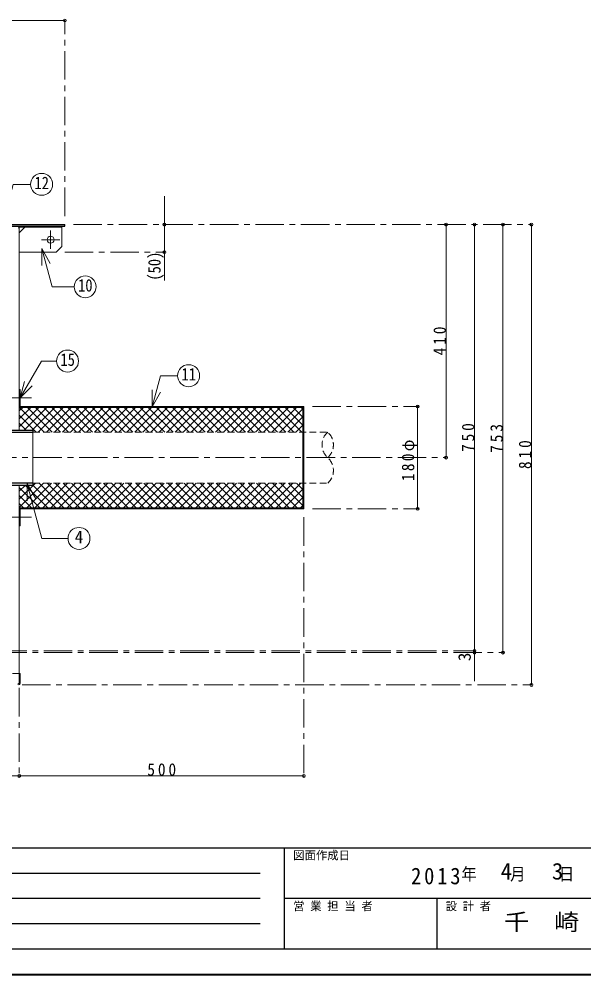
# Model space of a CAD drawing. Units: millimetres at full size, sheet at 1:10. Extents: x -2114 to 1936, y -1399 to 1411.
# Drawn here: x -611 to 381, y -1399 to 283 of the extents above; entities that cross this region are included whole.
import ezdxf
from ezdxf.enums import TextEntityAlignment as Align

# ---------------------------------------------------------------- set-up
doc = ezdxf.new("R2010")
doc.units = ezdxf.units.MM
doc.header["$LTSCALE"] = 10
doc.header["$PDMODE"] = 32
doc.header["$PDSIZE"] = 5
doc.linetypes.add('CHAIN1', pattern=[8, 5, -1, 1, -1])
doc.linetypes.add('DASHED1', pattern=[1.8, 1.2, -0.6])
doc.layers.add('0-0_ﾚｲﾔ1', color=4, linetype='Continuous', lineweight=9)
doc.styles.add('ＭＳ ゴシック', font='')
doc.styles.get('ＭＳ ゴシック').set_extended_font_data('MS Gothic')

msp = doc.modelspace()

# ---------------------------------------------------------------- linework, layer by layer
at = {"layer": '0-0_ﾚｲﾔ1'}
for p, q in [((-530.92, 280.36), (-1400.92, 280.36)), ((-355.92, -28.64), (-355.92, -177.24)), ((-610.92, -93.24), (-600.92, -83.24)), ((-535.92, -83.24), (-535.92, -117.24)), ((139.08, -488.64), (139.08, -78.64)), ((189.08, -828.64), (189.08, -78.64)), ((239.08, -831.64), (239.08, -78.64)), ((289.08, -78.64), (289.08, -888.64)), ((-535.92, -117.24), (-545.92, -127.24)), ((-545.92, -127.24), (-610.92, -127.24)), ((-610.92, -434.65), (-576.51, -400.24)), ((-610.92, -420.51), (-590.65, -400.24)), ((-610.92, -406.36), (-604.79, -400.24)), ((-610.42, -400.24), (-567.02, -443.64)), ((-602.27, -440.14), (-562.37, -400.24)), ((-596.28, -400.24), (-552.88, -443.64)), ((-588.13, -440.14), (-548.23, -400.24)), ((-582.14, -400.24), (-538.74, -443.64)), ((-577.48, -443.64), (-534.08, -400.24)), ((-568, -400.24), (-524.6, -443.64)), ((-563.34, -443.64), (-519.94, -400.24)), ((-553.86, -400.24), (-510.46, -443.64)), ((-549.2, -443.64), (-505.8, -400.24)), ((-539.71, -400.24), (-496.31, -443.64)), ((-535.06, -443.64), (-491.66, -400.24)), ((-525.57, -400.24), (-482.17, -443.64)), ((-520.92, -443.64), (-477.52, -400.24)), ((-511.43, -400.24), (-468.03, -443.64)), ((-506.77, -443.64), (-463.37, -400.24)), ((-497.29, -400.24), (-453.89, -443.64)), ((-492.63, -443.64), (-449.23, -400.24)), ((-483.14, -400.24), (-439.74, -443.64)), ((-478.49, -443.64), (-435.09, -400.24)), ((-469, -400.24), (-425.6, -443.64)), ((-464.35, -443.64), (-420.95, -400.24)), ((-454.86, -400.24), (-411.46, -443.64)), ((-450.2, -443.64), (-406.8, -400.24)), ((-440.72, -400.24), (-397.32, -443.64)), ((-436.06, -443.64), (-392.66, -400.24)), ((-426.58, -400.24), (-383.18, -443.64)), ((-421.92, -443.64), (-378.52, -400.24)), ((-412.43, -400.24), (-369.03, -443.64)), ((-407.78, -443.64), (-364.38, -400.24)), ((-398.29, -400.24), (-354.89, -443.64)), ((-393.64, -443.64), (-350.24, -400.24)), ((-384.15, -400.24), (-340.75, -443.64)), ((-379.49, -443.64), (-336.09, -400.24)), ((-370.01, -400.24), (-326.61, -443.64)), ((-365.35, -443.64), (-321.95, -400.24)), ((-355.87, -400.24), (-312.47, -443.64)), ((-351.21, -443.64), (-307.81, -400.24)), ((-341.72, -400.24), (-298.32, -443.64)), ((-337.07, -443.64), (-293.67, -400.24)), ((-327.58, -400.24), (-284.18, -443.64)), ((-322.93, -443.64), (-279.53, -400.24)), ((-313.44, -400.24), (-270.04, -443.64)), ((-308.78, -443.64), (-265.38, -400.24)), ((-299.3, -400.24), (-255.9, -443.64)), ((-294.64, -443.64), (-251.24, -400.24)), ((-285.15, -400.24), (-241.75, -443.64)), ((-280.5, -443.64), (-237.1, -400.24)), ((-271.01, -400.24), (-227.61, -443.64)), ((-266.36, -443.64), (-222.96, -400.24)), ((-256.87, -400.24), (-213.47, -443.64)), ((-252.22, -443.64), (-208.82, -400.24)), ((-242.73, -400.24), (-199.33, -443.64)), ((-238.07, -443.64), (-194.67, -400.24)), ((-228.59, -400.24), (-185.19, -443.64)), ((-223.93, -443.64), (-180.53, -400.24)), ((-214.44, -400.24), (-171.04, -443.64)), ((-209.79, -443.64), (-166.39, -400.24)), ((-200.3, -400.24), (-156.9, -443.64)), ((-195.65, -443.64), (-152.25, -400.24)), ((-186.16, -400.24), (-142.76, -443.64)), ((-181.5, -443.64), (-138.1, -400.24)), ((-172.02, -400.24), (-128.62, -443.64)), ((-167.36, -443.64), (-123.96, -400.24)), ((-157.88, -400.24), (-114.48, -443.64)), ((-153.22, -443.64), (-112.52, -402.94)), ((-143.73, -400.24), (-112.52, -431.45)), ((-129.59, -400.24), (-112.52, -417.31)), ((-115.45, -400.24), (-112.52, -403.16)), ((89.08, -398.64), (89.08, -578.64)), ((-610.92, -413.88), (-581.17, -443.64)), ((-139.08, -443.64), (-112.52, -417.08)), ((-610.92, -428.02), (-598.81, -440.14)), ((-124.94, -443.64), (-112.52, -431.22)), ((-112.52, -539.64), (-112.52, -437.64)), ((-110.92, -539.64), (-110.92, -437.64)), ((-610.92, -576.07), (-568.49, -533.64)), ((-610.92, -561.93), (-582.63, -533.64)), ((-610.92, -547.78), (-600.27, -537.14)), ((-600.8, -537.14), (-560.9, -577.04)), ((-597.75, -577.04), (-554.35, -533.64)), ((-586.92, -536.88), (-546.76, -577.04)), ((-583.6, -577.04), (-540.2, -533.64)), ((-576.02, -533.64), (-532.62, -577.04)), ((-569.46, -577.04), (-526.06, -533.64)), ((-561.88, -533.64), (-518.48, -577.04)), ((-555.32, -577.04), (-511.92, -533.64)), ((-547.73, -533.64), (-504.33, -577.04)), ((-541.18, -577.04), (-497.78, -533.64)), ((-533.59, -533.64), (-490.19, -577.04)), ((-527.04, -577.04), (-483.64, -533.64)), ((-519.45, -533.64), (-476.05, -577.04)), ((-512.89, -577.04), (-469.49, -533.64)), ((-505.31, -533.64), (-461.91, -577.04)), ((-498.75, -577.04), (-455.35, -533.64)), ((-491.17, -533.64), (-447.77, -577.04)), ((-484.61, -577.04), (-441.21, -533.64)), ((-477.02, -533.64), (-433.62, -577.04)), ((-470.47, -577.04), (-427.07, -533.64)), ((-462.88, -533.64), (-419.48, -577.04)), ((-456.33, -577.04), (-412.93, -533.64)), ((-448.74, -533.64), (-405.34, -577.04)), ((-442.18, -577.04), (-398.78, -533.64)), ((-434.6, -533.64), (-391.2, -577.04)), ((-428.04, -577.04), (-384.64, -533.64)), ((-420.46, -533.64), (-377.06, -577.04)), ((-413.9, -577.04), (-370.5, -533.64)), ((-406.31, -533.64), (-362.91, -577.04)), ((-399.76, -577.04), (-356.36, -533.64)), ((-392.17, -533.64), (-348.77, -577.04)), ((-385.62, -577.04), (-342.22, -533.64)), ((-378.03, -533.64), (-334.63, -577.04)), ((-371.47, -577.04), (-328.07, -533.64)), ((-363.89, -533.64), (-320.49, -577.04)), ((-357.33, -577.04), (-313.93, -533.64)), ((-349.74, -533.64), (-306.34, -577.04)), ((-343.19, -577.04), (-299.79, -533.64)), ((-335.6, -533.64), (-292.2, -577.04)), ((-329.05, -577.04), (-285.65, -533.64)), ((-321.46, -533.64), (-278.06, -577.04)), ((-314.9, -577.04), (-271.5, -533.64)), ((-307.32, -533.64), (-263.92, -577.04)), ((-300.76, -577.04), (-257.36, -533.64)), ((-293.18, -533.64), (-249.78, -577.04)), ((-286.62, -577.04), (-243.22, -533.64)), ((-279.03, -533.64), (-235.63, -577.04)), ((-272.48, -577.04), (-229.08, -533.64)), ((-264.89, -533.64), (-221.49, -577.04)), ((-258.34, -577.04), (-214.94, -533.64)), ((-250.75, -533.64), (-207.35, -577.04)), ((-244.19, -577.04), (-200.79, -533.64)), ((-236.61, -533.64), (-193.21, -577.04)), ((-230.05, -577.04), (-186.65, -533.64)), ((-222.47, -533.64), (-179.07, -577.04)), ((-215.91, -577.04), (-172.51, -533.64)), ((-208.32, -533.64), (-164.92, -577.04)), ((-201.77, -577.04), (-158.37, -533.64)), ((-194.18, -533.64), (-150.78, -577.04)), ((-187.63, -577.04), (-144.23, -533.64)), ((-180.04, -533.64), (-136.64, -577.04)), ((-173.48, -577.04), (-130.08, -533.64)), ((-165.9, -533.64), (-122.5, -577.04)), ((-159.34, -577.04), (-115.94, -533.64)), ((-151.75, -533.64), (-112.52, -572.87)), ((-137.61, -533.64), (-112.52, -558.73)), ((-123.47, -533.64), (-112.52, -544.59)), ((-610.92, -541.16), (-575.05, -577.04)), ((-145.2, -577.04), (-112.52, -544.36)), ((-610.92, -555.3), (-589.19, -577.04)), ((-610.92, -569.44), (-603.33, -577.04)), ((-131.06, -577.04), (-112.52, -558.5)), ((-116.91, -577.04), (-112.52, -572.64)), ((189.08, -881.64), (189.08, -828.64)), ((-1320.92, -1048.64), (-610.92, -1048.64)), ((-610.92, -1048.64), (-110.92, -1048.64))]:
    msp.add_line(p, q, dxfattribs=at)
at = {"layer": '0-0_ﾚｲﾔ1', "linetype": 'CHAIN1'}
for p, q in [((-530.92, -63.64), (-530.92, 280.36)), ((-515.92, -78.64), (289.08, -78.64)), ((-555.92, -121.24), (-555.92, -89.24)), ((-539.92, -105.24), (-571.92, -105.24)), ((-530.92, -127.24), (-355.92, -127.24)), ((-632.52, -383.64), (-589.32, -383.64)), ((-95.92, -398.64), (89.08, -398.64)), ((-825.92, -488.64), (139.08, -488.64)), ((-95.92, -578.64), (89.08, -578.64)), ((-632.52, -593.64), (-589.32, -593.64)), ((-110.92, -593.64), (-110.92, -1048.64)), ((-647.92, -828.64), (189.08, -828.64)), ((-647.92, -831.64), (239.08, -831.64)), ((-605.92, -888.64), (289.08, -888.64)), ((-610.92, -893.84), (-610.92, -1048.64))]:
    msp.add_line(p, q, dxfattribs=at)
at = {"layer": '0-0_ﾚｲﾔ1', "color": 5, "lineweight": 25}
for p, q in [((-659.92, -78.64), (-530.92, -78.64)), ((-659.92, -81.64), (-530.92, -81.64)), ((-530.92, -81.64), (-530.92, -78.64)), ((-675.92, -443.64), (-586.92, -443.64)), ((-670.92, -440.14), (-586.92, -440.14)), ((-586.92, -440.14), (-586.92, -443.64)), ((-586.92, -533.64), (-675.92, -533.64)), ((-670.92, -537.14), (-586.92, -537.14)), ((-586.92, -533.64), (-586.92, -537.14))]:
    msp.add_line(p, q, dxfattribs=at)
at = {"layer": '0-0_ﾚｲﾔ1', "color": 7, "lineweight": 18}
for p, q in [((-609.32, -83.24), (-535.92, -83.24)), ((-535.92, -83.24), (-535.92, -81.64)), ((-610.92, -84.84), (-610.92, -440.14)), ((-571.39, -120.81), (-556.39, -146.8)), ((-571.39, -120.81), (-571.39, -150.81)), ((-610.92, -368.64), (-609.32, -368.64)), ((-609.32, -383.64), (-601.56, -354.66)), ((-609.32, -383.64), (-588.11, -362.42)), ((-609.32, -368.64), (-609.32, -398.64)), ((-377.58, -399.33), (-377.58, -369.33)), ((-377.58, -399.33), (-362.58, -373.35)), ((-610.92, -398.64), (-110.92, -398.64)), ((-610.92, -400.24), (-112.52, -400.24)), ((-112.52, -398.64), (-112.52, -437.64)), ((-110.92, -398.64), (-110.92, -437.64)), ((-586.92, -443.64), (-586.92, -533.64)), ((-110.92, -437.64), (-112.52, -437.64)), ((-610.92, -885.44), (-610.92, -537.14)), ((-597.01, -534.92), (-597.01, -564.92)), ((-597.01, -534.92), (-582.01, -560.91)), ((-110.92, -539.64), (-112.52, -539.64)), ((-112.52, -539.64), (-112.52, -578.64)), ((-110.92, -539.64), (-110.92, -578.64)), ((-610.92, -577.04), (-112.52, -577.04)), ((-610.92, -578.64), (-110.92, -578.64)), ((-609.32, -578.64), (-609.32, -608.64)), ((-610.92, -608.64), (-609.32, -608.64)), ((-609.32, -868.64), (-610.92, -868.64)), ((-609.32, -885.44), (-609.32, -868.64))]:
    msp.add_line(p, q, dxfattribs=at)
at = {"layer": '0-0_ﾚｲﾔ1', "linetype": 'DASHED1'}
for p, q in [((-586.92, -443.64), (-68.92, -443.64)), ((-586.92, -533.64), (-68.92, -533.64)), ((-610.92, -868.64), (-1320.92, -868.64))]:
    msp.add_line(p, q, dxfattribs=at)
at = {"layer": '0-0_ﾚｲﾔ1', "color": 6, "lineweight": 25}
for p, q in [((-2068.92, -1175.06), (1891.08, -1175.06)), ((-144.64, -1353.64), (-144.64, -1175.06)), ((-1116.06, -1219.71), (-187.49, -1219.71)), ((-187.49, -1264.35), (-1116.06, -1264.35)), ((1891.08, -1264.35), (-144.64, -1264.35)), ((123.22, -1353.64), (123.22, -1264.35)), ((-187.49, -1308.99), (-1116.06, -1308.99)), ((1891.08, -1353.64), (-2068.92, -1353.64))]:
    msp.add_line(p, q, dxfattribs=at)
at = {"layer": '0-0_ﾚｲﾔ1', "color": 1, "lineweight": 40}
msp.add_line((1936.08, -1398.64), (-2113.92, -1398.64), dxfattribs=at)
at = {"layer": '0-0_ﾚｲﾔ1', "color": 7, "lineweight": 18}
for points in [[(-637.08, -65.7), (-621.58, -7.87), (-590.98, -7.87)], [(-571.39, -120.81), (-553.37, -188.06), (-514.35, -188.06)], [(-609.32, -383.64), (-571.86, -318.75), (-545.38, -318.75)], [(-377.58, -399.33), (-362.89, -344.52), (-332.68, -344.52)], [(-597.01, -534.92), (-571.33, -630.76), (-525.25, -630.76)]]:
    msp.add_lwpolyline(points, dxfattribs=at)
for centre in [(-571.7, -7.87), (-495.06, -188.06), (-526.1, -318.75), (-313.4, -344.52), (-505.96, -630.76)]:
    msp.add_circle(centre, 19.29, dxfattribs=at)
at = {"layer": '0-0_ﾚｲﾔ1'}
msp.add_circle((-555.92, -105.24), 6, dxfattribs=at)
at = {"layer": '0-0_ﾚｲﾔ1', "color": 7, "lineweight": 18}
for centre, radius, start, end in [((-609.32, -84.84), 3.2, 90, 180), ((-609.32, -84.84), 1.6, 90, 180), ((-614.12, -883.84), 3.2, 270, 0), ((-612.52, -885.44), 1.6, 270, 0), ((-612.52, -885.44), 3.2, 270, 0)]:
    msp.add_arc(centre, radius, start, end, dxfattribs=at)
at = {"layer": '0-0_ﾚｲﾔ1', "linetype": 'DASHED1'}
for centre, start, end in [((-48.61, -466.14), 132.07502, 227.92498), ((-89.23, -466.14), 312.07502, 47.92498), ((-89.23, -511.14), 312.07502, 47.92498)]:
    msp.add_arc(centre, 30.31, start, end, dxfattribs=at)
at = {"layer": '0-0_ﾚｲﾔ1'}
for p in [(-530.92, 280.36), (-355.92, -78.64), (139.08, -78.64), (189.08, -78.64), (239.08, -78.64), (289.08, -78.64), (-355.92, -127.24), (89.08, -398.64), (139.08, -488.64), (89.08, -578.64), (189.08, -828.64), (189.08, -831.64), (239.08, -831.64), (289.08, -888.64), (-610.92, -1048.64), (-110.92, -1048.64)]:
    msp.add_point(p, dxfattribs=at)

# ---------------------------------------------------------------- texts
at = {"layer": '0-0_ﾚｲﾔ1', "color": 7, "style": 'ＭＳ ゴシック'}
for s, height, width, p in [('12', 21.99, 0.85, (-584.2, -22.87)), ('10', 21.99, 0.85, (-507.56, -203.06)), ('15', 21.99, 0.85, (-538.6, -333.75)), ('11', 21.99, 0.85, (-325.9, -359.52)), ('千\u3000崎', 29.33, 1.1, (241.08, -1328.99))]:
    msp.add_text(s, height=height, dxfattribs=dict(at, width=width)).set_placement(p, align=Align.BOTTOM_LEFT)
at = {"layer": '0-0_ﾚｲﾔ1', "color": 7, "style": 'ＭＳ ゴシック', "width": 0.85}
msp.add_text('(50)', height=21.99, rotation=90, dxfattribs=at).set_placement((-355.92, -177.24), align=Align.BOTTOM_LEFT)
at = {"layer": '0-0_ﾚｲﾔ1', "color": 7, "style": 'ＭＳ ゴシック'}
for s, height, p in [('4', 21.99, (-513.46, -645.76)), ('図面作成日', 14.66, (-129.64, -1200.06)), ('4', 29.33, (235.08, -1239.71)), ('3', 29.33, (325.08, -1239.71)), ('営 業 担 当 者', 14.66, (-129.64, -1289.35)), ('設 計 者', 14.66, (138.22, -1289.35))]:
    msp.add_text(s, height=height, dxfattribs=at).set_placement(p, align=Align.BOTTOM_LEFT)
msp.add_text('3', height=21.99, rotation=90, dxfattribs=at).set_placement((189.08, -846.64), align=Align.BOTTOM_LEFT)
at = {"layer": '0-0_ﾚｲﾔ1', "color": 7, "char_height": 21.99, "attachment_point": 7, "rotation": 90, "style": 'ＭＳ ゴシック'}
for s, insert in [('\\T1.38;\\W0.9;410', (139.08, -308.64)), ('\\T1.38;\\W0.9;750', (189.08, -478.64)), ('\\T1.38;\\W0.9;753', (239.08, -480.14)), ('\\T1.3;\\W0.9;180φ', (89.08, -529.89)), ('\\T1.38;\\W0.9;810', (289.08, -508.64))]:
    msp.add_mtext(s, dxfattribs=dict(at, insert=insert))
at = {"layer": '0-0_ﾚｲﾔ1', "color": 7, "attachment_point": 7, "style": 'ＭＳ ゴシック'}
for s, insert, char_height in [('\\T1.38;\\W0.9;500', (-385.92, -1048.64), 21.99), ('\\T1.28;\\W0.9;2013', (77.58, -1239.71), 29.33), ('\\T1.27;\\W0.9;年\\~\\~\\~月\\~\\~\\~日', (166.08, -1234.71), 21.99)]:
    msp.add_mtext(s, dxfattribs=dict(at, insert=insert, char_height=char_height))

doc.saveas('drawing.dxf')
